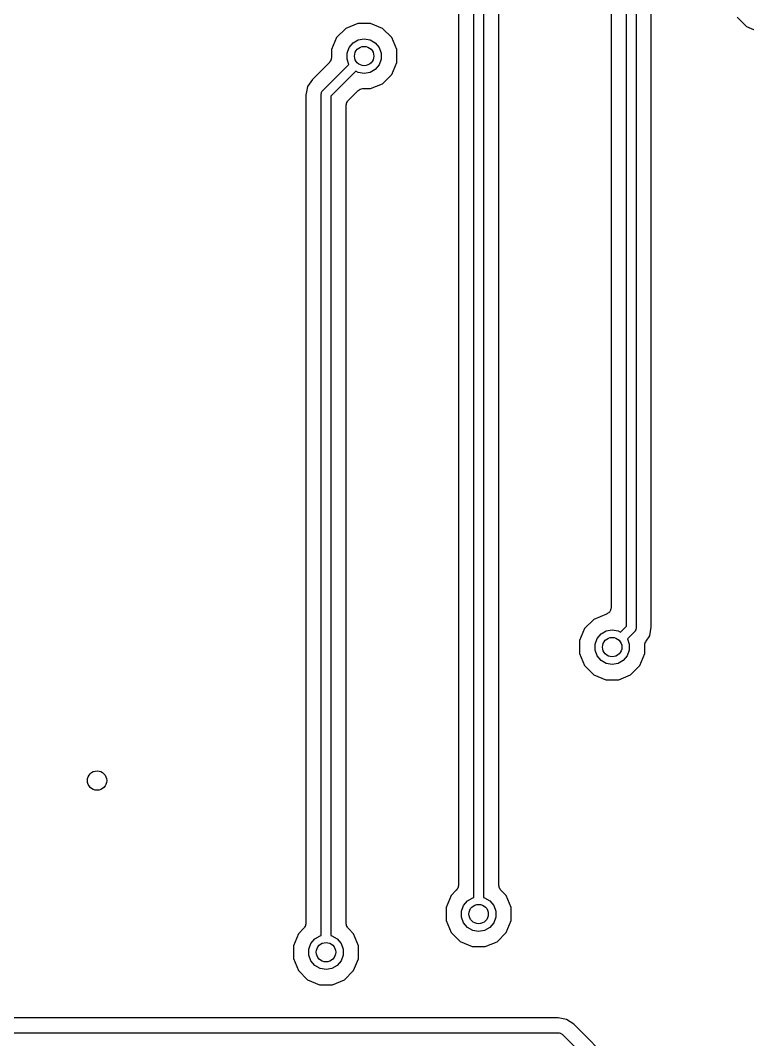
# Model space of a CAD drawing. Extents: x 85 to 210, y -138 to -65.
# Drawn here: x 143.5 to 153.02, y -90.4 to -77.03 of the extents above; entities that cross this region are included whole.
import ezdxf

# ---------------------------------------------------------------- set-up
doc = ezdxf.new("R2010")
doc.units = 0
doc.header["$MEASUREMENT"] = 0
doc.layers.add('BLACK', color=7, linetype='CONTINUOUS')

msp = doc.modelspace()

# ---------------------------------------------------------------- linework, layer by layer
at = {"layer": 'Black'}
for p, q in [((149.436, -88.5333), (149.436, -74.1)), ((149.564, -74.1), (149.564, -88.5333)), ((151.436, -84.9737), (151.436, -74.1)), ((151.564, -74.1), (151.564, -85)), ((149.237, -74.393), (149.237, -88.3682)), ((149.763, -85.3544), (149.763, -74.3939)), ((151.237, -74.393), (151.237, -84.7267)), ((151.763, -84.6044), (151.763, -76.8544)), ((147.915, -77.0729), (147.758, -77.1378)), ((148.085, -77.0731), (147.915, -77.0729)), ((148.242, -77.1382), (148.085, -77.0731)), ((152.888, -76.9916), (153.008, -77.1118)), ((147.758, -77.1378), (147.638, -77.2578)), ((148.362, -77.2584), (148.242, -77.1382)), ((153.008, -77.1118), (153.165, -77.1769)), ((147.638, -77.2578), (147.573, -77.4147)), ((147.803, -77.3861), (147.854, -77.3254)), ((147.854, -77.3254), (147.922, -77.2859)), ((147.922, -77.2859), (148, -77.2721)), ((148, -77.2721), (148.078, -77.2859)), ((148.078, -77.2859), (148.146, -77.3254)), ((148.146, -77.3254), (148.197, -77.3861)), ((148.427, -77.4154), (148.362, -77.2584)), ((147.573, -77.4147), (147.573, -77.513)), ((147.776, -77.4604), (147.803, -77.3861)), ((147.776, -77.5396), (147.776, -77.4604)), ((148.197, -77.3861), (148.224, -77.4604)), ((148.224, -77.4604), (148.224, -77.5396)), ((148.427, -77.5853), (148.427, -77.4154)), ((147.544, -77.5837), (147.321, -77.8067)), ((147.455, -77.9551), (147.801, -77.6092)), ((147.546, -77.5801), (147.544, -77.5837)), ((147.55, -77.5773), (147.546, -77.5801)), ((147.556, -77.566), (147.55, -77.5773)), ((147.564, -77.5552), (147.556, -77.566)), ((147.565, -77.551), (147.564, -77.5552)), ((147.567, -77.5472), (147.565, -77.551)), ((147.569, -77.5343), (147.567, -77.5472)), ((147.573, -77.5217), (147.569, -77.5343)), ((147.573, -77.513), (147.572, -77.5173)), ((147.572, -77.5173), (147.573, -77.5217)), ((147.801, -77.6092), (147.776, -77.5396)), ((148.197, -77.6139), (148.146, -77.6746)), ((148.224, -77.5396), (148.197, -77.6139)), ((148.362, -77.7422), (148.427, -77.5853)), ((147.893, -77.6971), (147.564, -78.0263)), ((147.922, -77.7141), (147.893, -77.6971)), ((148, -77.7279), (147.922, -77.7141)), ((148.078, -77.7141), (148, -77.7279)), ((148.146, -77.6746), (148.078, -77.7141)), ((148.242, -77.8622), (148.362, -77.7422)), ((147.258, -77.8999), (147.245, -77.968)), ((147.321, -77.8067), (147.258, -77.8999)), ((148.085, -77.9271), (148.242, -77.8622)), ((147.245, -77.968), (147.237, -78.0099)), ((147.237, -78.0099), (147.237, -88.8682)), ((147.245, -77.968), (147.245, -77.968)), ((147.436, -78), (147.437, -77.9972)), ((147.436, -89.0333), (147.436, -78)), ((147.437, -77.9945), (147.439, -77.9865)), ((147.437, -77.9972), (147.437, -77.9945)), ((147.439, -77.9865), (147.44, -77.9783)), ((147.44, -77.9783), (147.442, -77.9759)), ((147.442, -77.9732), (147.447, -77.9664)), ((147.442, -77.9759), (147.442, -77.9732)), ((147.447, -77.9664), (147.451, -77.9592)), ((147.451, -77.9592), (147.453, -77.9574)), ((147.453, -77.9574), (147.455, -77.9551)), ((147.564, -78.0263), (147.564, -89.0333)), ((147.793, -78.0799), (147.916, -77.9563)), ((147.916, -77.9563), (147.92, -77.9537)), ((147.92, -77.9537), (147.923, -77.9503)), ((147.923, -77.9503), (147.934, -77.9438)), ((147.934, -77.9438), (147.945, -77.9364)), ((147.945, -77.9364), (147.949, -77.9352)), ((147.949, -77.9352), (147.953, -77.933)), ((147.953, -77.933), (147.966, -77.9307)), ((147.966, -77.9307), (147.978, -77.9274)), ((147.978, -77.9274), (147.983, -77.9278)), ((147.983, -77.9278), (147.987, -77.927)), ((147.987, -77.927), (148.085, -77.9271)), ((147.763, -78.1506), (147.764, -78.1462)), ((147.763, -88.8682), (147.763, -78.1506)), ((147.764, -78.1419), (147.767, -78.1292)), ((147.764, -78.1462), (147.764, -78.1419)), ((147.767, -78.1292), (147.77, -78.1164)), ((147.77, -78.1164), (147.772, -78.1126)), ((147.772, -78.1126), (147.773, -78.1083)), ((147.773, -78.1083), (147.78, -78.0976)), ((147.78, -78.0976), (147.787, -78.0863)), ((147.787, -78.0863), (147.79, -78.0835)), ((147.79, -78.0835), (147.793, -78.0799)), ((151.237, -84.7267), (151.235, -84.7332)), ((151.763, -84.9901), (151.763, -84.6044)), ((151.175, -84.8191), (151.008, -84.8878)), ((151.18, -84.8156), (151.175, -84.8191)), ((151.186, -84.8133), (151.18, -84.8156)), ((151.195, -84.8063), (151.186, -84.8133)), ((151.204, -84.8005), (151.195, -84.8063)), ((151.208, -84.7952), (151.204, -84.8005)), ((151.213, -84.791), (151.208, -84.7952)), ((151.219, -84.7816), (151.213, -84.791)), ((151.225, -84.7729), (151.219, -84.7816)), ((151.227, -84.7666), (151.225, -84.7729)), ((151.23, -84.7609), (151.227, -84.7666)), ((151.232, -84.7502), (151.23, -84.7609)), ((151.236, -84.7398), (151.232, -84.7502)), ((151.235, -84.7332), (151.236, -84.7398)), ((151.008, -84.8878), (150.888, -85.0078)), ((151.357, -85.0529), (151.436, -84.9737)), ((151.742, -85.1001), (151.763, -84.9901)), ((150.888, -85.0078), (150.823, -85.1647)), ((151.053, -85.1361), (151.104, -85.0754)), ((151.104, -85.0754), (151.172, -85.0359)), ((151.172, -85.0359), (151.25, -85.0221)), ((151.25, -85.0221), (151.328, -85.0359)), ((151.328, -85.0359), (151.357, -85.0529)), ((151.545, -85.0449), (151.449, -85.1408)), ((151.547, -85.0426), (151.545, -85.0449)), ((151.549, -85.0408), (151.547, -85.0426)), ((151.553, -85.0336), (151.549, -85.0408)), ((151.558, -85.0268), (151.553, -85.0336)), ((151.56, -85.0217), (151.558, -85.0241)), ((151.558, -85.0241), (151.558, -85.0268)), ((151.561, -85.0135), (151.56, -85.0217)), ((151.563, -85.0055), (151.561, -85.0135)), ((151.564, -85), (151.563, -85.0028)), ((151.563, -85.0028), (151.563, -85.0055)), ((151.694, -85.1716), (151.742, -85.1001)), ((150.823, -85.1647), (150.823, -85.3346)), ((151.026, -85.2104), (151.053, -85.1361)), ((151.026, -85.2896), (151.026, -85.2104)), ((151.449, -85.1408), (151.474, -85.2104)), ((151.474, -85.2104), (151.474, -85.2896)), ((151.677, -85.227), (151.679, -85.2153)), ((151.677, -85.3353), (151.677, -85.227)), ((151.679, -85.2153), (151.68, -85.2034)), ((151.68, -85.2034), (151.682, -85.1983)), ((151.682, -85.1983), (151.683, -85.1928)), ((151.683, -85.1928), (151.689, -85.1825)), ((151.689, -85.1825), (151.694, -85.1716)), ((149.763, -88.3682), (149.763, -85.3544)), ((150.823, -85.3346), (150.888, -85.4916)), ((151.053, -85.3639), (151.026, -85.2896)), ((151.104, -85.4246), (151.053, -85.3639)), ((151.447, -85.3639), (151.396, -85.4246)), ((151.474, -85.2896), (151.447, -85.3639)), ((151.612, -85.4922), (151.677, -85.3353)), ((150.888, -85.4916), (151.008, -85.6118)), ((151.172, -85.4641), (151.104, -85.4246)), ((151.25, -85.4779), (151.172, -85.4641)), ((151.328, -85.4641), (151.25, -85.4779)), ((151.396, -85.4246), (151.328, -85.4641)), ((151.492, -85.6122), (151.612, -85.4922)), ((151.008, -85.6118), (151.165, -85.6769)), ((151.335, -85.6771), (151.492, -85.6122)), ((151.165, -85.6769), (151.335, -85.6771)), ((149.207, -88.439), (149.138, -88.5078)), ((149.21, -88.4354), (149.207, -88.439)), ((149.213, -88.4325), (149.21, -88.4354)), ((149.22, -88.4212), (149.213, -88.4325)), ((149.227, -88.4106), (149.22, -88.4212)), ((149.228, -88.4063), (149.227, -88.4106)), ((149.23, -88.4024), (149.228, -88.4063)), ((149.233, -88.3896), (149.23, -88.4024)), ((149.236, -88.377), (149.233, -88.3896)), ((149.237, -88.3682), (149.236, -88.3726)), ((149.236, -88.3726), (149.236, -88.377)), ((149.764, -88.3725), (149.763, -88.3682)), ((149.764, -88.3768), (149.764, -88.3725)), ((149.767, -88.3895), (149.764, -88.3768)), ((149.77, -88.4024), (149.767, -88.3895)), ((149.772, -88.4062), (149.77, -88.4024)), ((149.773, -88.4104), (149.772, -88.4062)), ((149.78, -88.4211), (149.773, -88.4104)), ((149.787, -88.4325), (149.78, -88.4211)), ((149.79, -88.4353), (149.787, -88.4325)), ((149.793, -88.4388), (149.79, -88.4353)), ((149.862, -88.5084), (149.793, -88.4388)), ((149.138, -88.5078), (149.073, -88.6647)), ((149.303, -88.6361), (149.354, -88.5754)), ((149.354, -88.5754), (149.422, -88.5359)), ((149.422, -88.5359), (149.436, -88.5333)), ((149.564, -88.5333), (149.578, -88.5359)), ((149.578, -88.5359), (149.646, -88.5754)), ((149.646, -88.5754), (149.697, -88.6361)), ((149.927, -88.6654), (149.862, -88.5084)), ((149.073, -88.6647), (149.073, -88.8346)), ((149.276, -88.7104), (149.303, -88.6361)), ((149.276, -88.7896), (149.276, -88.7104)), ((149.697, -88.6361), (149.724, -88.7104)), ((149.724, -88.7104), (149.724, -88.7896)), ((149.927, -88.8353), (149.927, -88.6654)), ((147.237, -88.8682), (147.236, -88.8726)), ((147.764, -88.8725), (147.763, -88.8682)), ((149.073, -88.8346), (149.138, -88.9916)), ((149.303, -88.8639), (149.276, -88.7896)), ((149.354, -88.9246), (149.303, -88.8639)), ((149.697, -88.8639), (149.646, -88.9246)), ((149.724, -88.7896), (149.697, -88.8639)), ((149.862, -88.9922), (149.927, -88.8353)), ((147.207, -88.939), (147.138, -89.0078)), ((147.21, -88.9354), (147.207, -88.939)), ((147.213, -88.9325), (147.21, -88.9354)), ((147.22, -88.9212), (147.213, -88.9325)), ((147.227, -88.9106), (147.22, -88.9212)), ((147.228, -88.9063), (147.227, -88.9106)), ((147.23, -88.9024), (147.228, -88.9063)), ((147.233, -88.8896), (147.23, -88.9024)), ((147.236, -88.877), (147.233, -88.8896)), ((147.236, -88.8726), (147.236, -88.877)), ((147.764, -88.8768), (147.764, -88.8725)), ((147.767, -88.8895), (147.764, -88.8768)), ((147.77, -88.9024), (147.767, -88.8895)), ((147.772, -88.9062), (147.77, -88.9024)), ((147.773, -88.9104), (147.772, -88.9062)), ((147.78, -88.9211), (147.773, -88.9104)), ((147.787, -88.9325), (147.78, -88.9211)), ((147.79, -88.9353), (147.787, -88.9325)), ((147.793, -88.9388), (147.79, -88.9353)), ((147.862, -89.0084), (147.793, -88.9388)), ((149.138, -88.9916), (149.258, -89.1118)), ((149.422, -88.9641), (149.354, -88.9246)), ((149.5, -88.9779), (149.422, -88.9641)), ((149.578, -88.9641), (149.5, -88.9779)), ((149.646, -88.9246), (149.578, -88.9641)), ((149.742, -89.1122), (149.862, -88.9922)), ((147.138, -89.0078), (147.073, -89.1647)), ((147.276, -89.2104), (147.303, -89.1361)), ((147.303, -89.1361), (147.354, -89.0754)), ((147.354, -89.0754), (147.422, -89.0359)), ((147.422, -89.0359), (147.436, -89.0333)), ((147.564, -89.0333), (147.578, -89.0359)), ((147.578, -89.0359), (147.646, -89.0754)), ((147.646, -89.0754), (147.697, -89.1361)), ((147.697, -89.1361), (147.724, -89.2104)), ((147.927, -89.1654), (147.862, -89.0084)), ((149.258, -89.1118), (149.415, -89.1769)), ((149.585, -89.1771), (149.742, -89.1122)), ((147.073, -89.1647), (147.073, -89.3346)), ((147.276, -89.2896), (147.276, -89.2104)), ((147.724, -89.2104), (147.724, -89.2896)), ((147.927, -89.3353), (147.927, -89.1654)), ((149.415, -89.1769), (149.585, -89.1771)), ((147.073, -89.3346), (147.138, -89.4916)), ((147.303, -89.3639), (147.276, -89.2896)), ((147.354, -89.4246), (147.303, -89.3639)), ((147.697, -89.3639), (147.646, -89.4246)), ((147.724, -89.2896), (147.697, -89.3639)), ((147.862, -89.4922), (147.927, -89.3353)), ((147.138, -89.4916), (147.258, -89.6118)), ((147.422, -89.4641), (147.354, -89.4246)), ((147.5, -89.4779), (147.422, -89.4641)), ((147.578, -89.4641), (147.5, -89.4779)), ((147.646, -89.4246), (147.578, -89.4641)), ((147.742, -89.6122), (147.862, -89.4922)), ((147.258, -89.6118), (147.415, -89.6769)), ((147.585, -89.6771), (147.742, -89.6122)), ((147.415, -89.6769), (147.585, -89.6771)), ((150.543, -90.1095), (136.774, -90.1095)), ((150.653, -90.1314), (150.543, -90.1095)), ((150.746, -90.1936), (150.653, -90.1314)), ((152.556, -92.0041), (150.746, -90.1936)), ((136.649, -90.3095), (150.553, -90.3095)), ((150.553, -90.3095), (150.555, -90.31)), ((150.555, -90.31), (150.558, -90.3097)), ((150.558, -90.3097), (150.566, -90.3119)), ((150.566, -90.3119), (150.574, -90.3133)), ((150.574, -90.3133), (150.577, -90.3147)), ((150.577, -90.3147), (150.579, -90.3154)), ((150.579, -90.3154), (150.586, -90.3202)), ((150.586, -90.3202), (150.593, -90.3244)), ((150.593, -90.3244), (150.595, -90.3265)), ((150.595, -90.3265), (150.598, -90.3281)), ((150.598, -90.3281), (152.422, -92.1525))]:
    msp.add_line(p, q, dxfattribs=at)
for centre in [(148, -77.5), (151.25, -85.25), (144.5, -87), (149.5, -88.75), (147.5, -89.25)]:
    msp.add_circle(centre, 0.127, dxfattribs=at)

doc.saveas('drawing.dxf')
